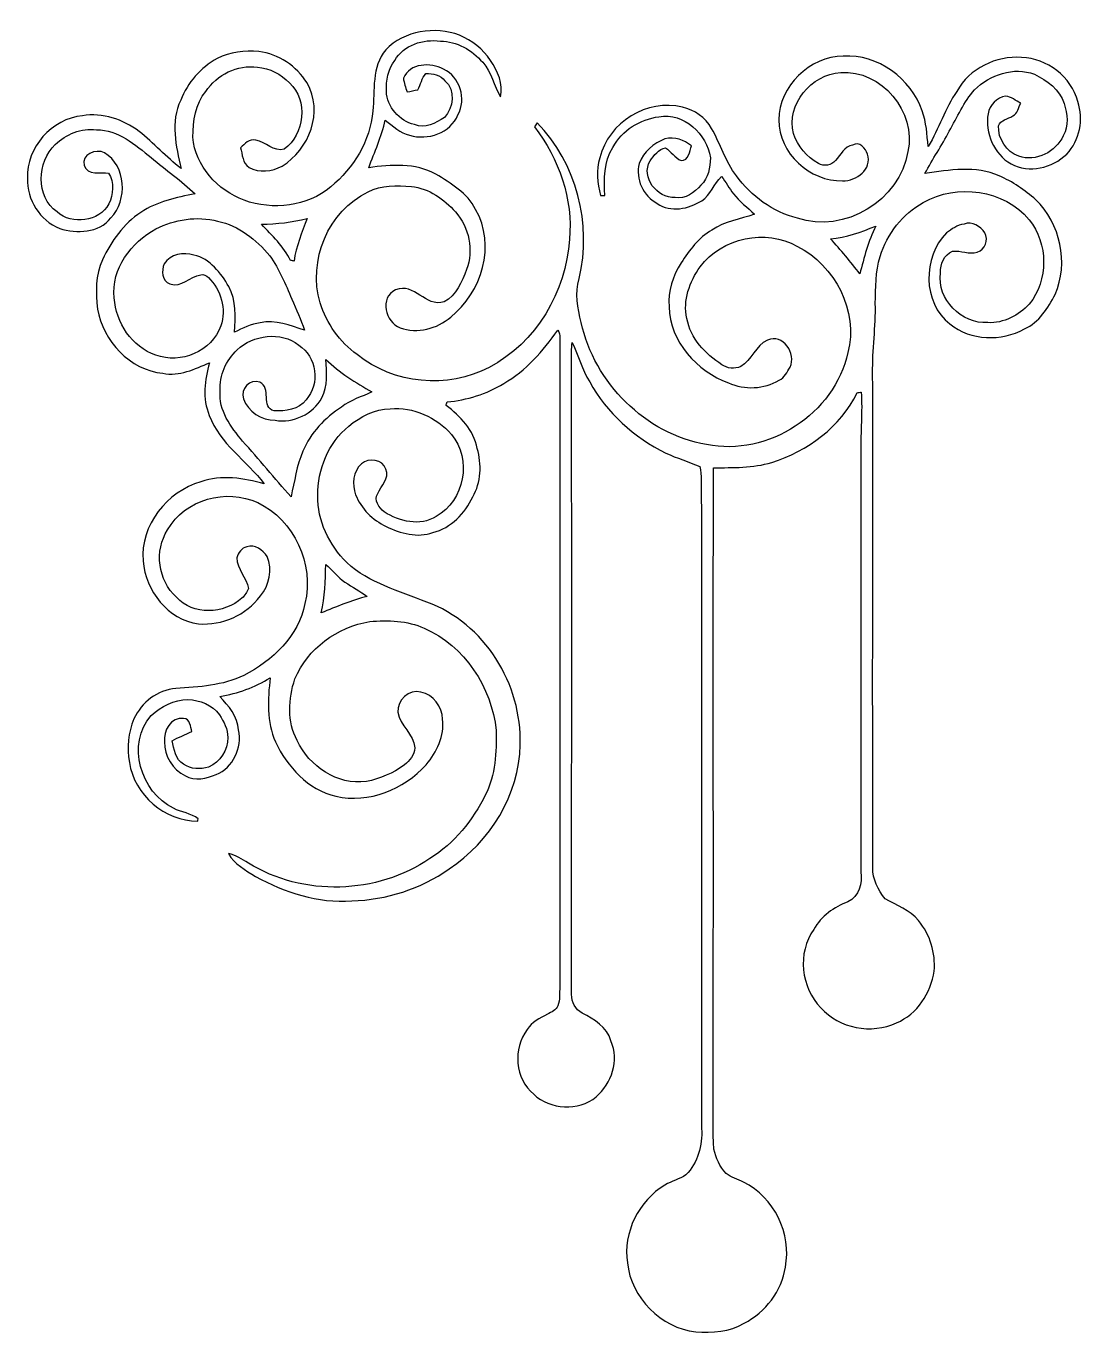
# Model space of a CAD drawing. Header units: centimetres. Extents: x -12.7 to 12.6, y -15.8 to 15.4.
import ezdxf

# ---------------------------------------------------------------- set-up
doc = ezdxf.new("R2010")
doc.units = ezdxf.units.CM
doc.header["$MEASUREMENT"] = 0
doc.layers.add('Layer 1', color=7, linetype='Continuous')

msp = doc.modelspace()

# ---------------------------------------------------------------- linework, layer by layer
at = {"layer": 'Layer 1', "color": 250}
for points, knots in [([(-4.11021, 14.83466), (-3.67101, 15.30562), (-2.93264, 15.4051), (-2.34491, 15.18955), (-2.34491, 15.18955), (-2.05881, 15.04879), (-1.77588, 14.865), (-1.60902, 14.58454), (-1.60902, 14.58454), (-1.42875, 14.33548), (-1.29681, 14.02397), (-1.36631, 13.71212), (-1.36631, 13.71212), (-1.52647, 13.98023), (-1.57974, 14.30337), (-1.79211, 14.54221), (-1.79211, 14.54221), (-2.04682, 14.82972), (-2.41018, 15.05056), (-2.80494, 15.04456), (-2.80494, 15.04456), (-3.21416, 15.10841), (-3.6763, 14.95037), (-3.89643, 14.5863), (-3.89643, 14.5863), (-4.05941, 14.37781), (-4.09787, 14.10406), (-4.09575, 13.84688), (-4.09575, 13.84688), (-4.07564, 13.47399), (-3.78778, 13.13603), (-3.42406, 13.05278), (-3.42406, 13.05278), (-3.17359, 12.94165), (-2.91359, 13.08417), (-2.70863, 13.22317), (-2.70863, 13.22317), (-2.48391, 13.45036), (-2.44122, 13.87369), (-2.69346, 14.09912), (-2.69346, 14.09912), (-2.80388, 14.23282), (-2.98415, 14.27868), (-3.15136, 14.26986), (-3.15136, 14.26986), (-3.24944, 14.16226), (-3.27695, 14.01022), (-3.34222, 13.88286), (-3.34222, 13.88286), (-3.42794, 13.86664), (-3.51331, 13.85041), (-3.59833, 13.83347), (-3.59833, 13.83347), (-3.6389, 13.93966), (-3.67312, 14.04832), (-3.68829, 14.16121), (-3.68829, 14.16121), (-3.53166, 14.52245), (-3.03706, 14.5415), (-2.73156, 14.37852), (-2.73156, 14.37852), (-2.33398, 14.19331), (-2.17417, 13.66379), (-2.38513, 13.2842), (-2.38513, 13.2842), (-2.56081, 12.84676), (-3.10974, 12.66472), (-3.54048, 12.79631), (-3.54048, 12.79631), (-3.76837, 12.85064), (-3.94123, 13.01856), (-4.12256, 13.15649), (-4.12256, 13.15649), (-4.21005, 12.76279), (-4.37374, 12.39485), (-4.51732, 12.0202), (-4.51732, 12.0202), (-3.98004, 12.09393), (-3.40642, 12.13802), (-2.91183, 11.86921), (-2.91183, 11.86921), (-2.55376, 11.64237), (-2.15724, 11.41836), (-1.96391, 11.02042), (-1.96391, 11.02042), (-1.46579, 10.17834), (-1.81328, 9.03146), (-2.55764, 8.44973), (-2.55764, 8.44973), (-2.88078, 8.16645), (-3.35668, 8.04616), (-3.76626, 8.19397), (-3.76626, 8.19397), (-4.12609, 8.32062), (-4.26226, 8.91646), (-3.87632, 9.09884), (-3.87632, 9.09884), (-3.41559, 9.2837), (-3.16689, 8.67198), (-2.71216, 8.81204), (-2.71216, 8.81204), (-2.42641, 8.96973), (-2.28706, 9.29181), (-2.17805, 9.58427), (-2.17805, 9.58427), (-2.00554, 10.04958), (-2.11067, 10.59498), (-2.44263, 10.96257), (-2.44263, 10.96257), (-2.71568, 11.26666), (-3.07763, 11.53442), (-3.49779, 11.56829), (-3.49779, 11.56829), (-3.84246, 11.59792), (-4.21569, 11.61027), (-4.53037, 11.44199), (-4.53037, 11.44199), (-5.4864, 10.99114), (-5.97888, 9.78994), (-5.67725, 8.7884), (-5.67725, 8.7884), (-5.51603, 8.30086), (-5.22111, 7.84684), (-4.79072, 7.55579), (-4.79072, 7.55579), (-3.92642, 6.83966), (-2.62502, 6.72747), (-1.63654, 7.24676), (-1.63654, 7.24676), (-0.51541, 7.83096), (0.20355, 9.05933), (0.28116, 10.30711), (0.28116, 10.30711), (0.375, 11.26949), (0.03069, 12.23892), (-0.55421, 12.99598), (-0.55421, 12.99598), (-0.53763, 13.02032), (-0.50483, 13.06865), (-0.48824, 13.09264), (-0.48824, 13.09264), (0.45191, 12.13203), (0.82973, 10.66906), (0.51082, 9.36872), (0.51082, 9.36872), (0.40287, 9.02335), (0.48577, 8.66316), (0.55951, 8.32026), (0.55951, 8.32026), (0.88159, 6.87881), (2.09162, 5.65221), (3.56059, 5.40244), (3.56059, 5.40244), (5.02673, 5.0987), (6.62446, 6.13692), (6.93773, 7.60095), (6.93773, 7.60095), (7.19808, 8.59367), (6.63081, 9.68587), (5.73123, 10.13989), (5.73123, 10.13989), (4.97276, 10.56816), (3.92783, 10.34486), (3.40395, 9.65024), (3.40395, 9.65024), (3.15877, 9.29852), (2.98556, 8.84767), (3.09139, 8.41728), (3.09139, 8.41728), (3.16971, 7.93609), (3.53448, 7.56849), (3.92465, 7.31026), (3.92465, 7.31026), (4.05694, 7.22136), (4.22769, 7.19702), (4.37656, 7.26722), (4.37656, 7.26722), (4.64749, 7.41327), (4.72934, 7.77557), (5.01509, 7.89728), (5.01509, 7.89728), (5.3908, 8.06521), (5.71394, 7.57061), (5.55731, 7.24994), (5.55731, 7.24994), (5.48605, 7.13634), (5.42255, 7.00229), (5.29519, 6.94161), (5.29519, 6.94161), (4.93466, 6.71865), (4.46969, 6.70913), (4.08446, 6.87317), (4.08446, 6.87317), (3.33057, 7.15292), (2.68393, 7.86306), (2.66347, 8.69491), (2.66347, 8.69491), (2.63208, 9.06745), (2.75625, 9.43539), (2.95416, 9.74654), (2.95416, 9.74654), (3.14889, 10.04676), (3.37044, 10.34874), (3.68829, 10.5283), (3.68829, 10.5283), (3.99097, 10.73679), (4.36245, 10.78936), (4.70394, 10.90577), (4.70394, 10.90577), (4.53884, 11.07158), (4.34834, 11.21198), (4.20264, 11.39649), (4.20264, 11.39649), (4.10139, 11.52984), (4.02026, 11.6773), (3.91724, 11.80924), (3.91724, 11.80924), (3.72851, 11.64237), (3.66748, 11.36509), (3.44346, 11.23103), (3.44346, 11.23103), (3.13796, 11.0296), (2.69946, 10.94422), (2.38054, 11.16506), (2.38054, 11.16506), (2.04541, 11.34357), (1.85138, 11.75067), (1.95086, 12.1225), (1.95086, 12.1225), (2.04787, 12.4012), (2.29764, 12.60404), (2.5654, 12.71094), (2.5654, 12.71094), (2.8, 12.77056), (3.01943, 12.68236), (3.20252, 12.54301), (3.20252, 12.54301), (3.16159, 12.41813), (3.13302, 12.18353), (2.94922, 12.18988), (2.94922, 12.18988), (2.8, 12.25621), (2.7118, 12.40684), (2.57845, 12.49539), (2.57845, 12.49539), (2.41688, 12.46858), (2.29976, 12.31406), (2.21015, 12.18494), (2.21015, 12.18494), (1.97944, 11.78842), (2.38407, 11.28748), (2.80564, 11.30547), (2.80564, 11.30547), (3.05682, 11.25643), (3.26778, 11.43212), (3.42653, 11.60074), (3.42653, 11.60074), (3.59304, 11.77466), (3.65654, 12.02373), (3.6509, 12.25903), (3.6509, 12.25903), (3.56658, 12.82629), (3.02084, 13.34417), (2.42147, 13.23975), (2.42147, 13.23975), (1.97379, 13.17237), (1.53282, 12.91802), (1.32292, 12.50632), (1.32292, 12.50632), (1.09714, 12.16131), (1.10737, 11.74679), (1.12466, 11.35345), (1.12466, 11.35345), (1.09044, 11.3538), (1.05657, 11.35451), (1.0227, 11.35486), (1.0227, 11.35486), (0.96061, 11.6519), (0.90593, 11.96269), (1.00789, 12.25903), (1.00789, 12.25903), (1.20932, 13.09829), (2.14277, 13.68213), (2.9845, 13.46659), (2.9845, 13.46659), (3.26708, 13.39568), (3.54259, 13.22458), (3.67912, 12.96035), (3.67912, 12.96035), (3.89184, 12.58923), (4.01249, 12.16801), (4.27496, 11.82511), (4.27496, 11.82511), (4.62809, 11.33722), (5.14597, 10.96186), (5.73229, 10.81193), (5.73229, 10.81193), (6.84989, 10.43411), (8.18938, 11.23456), (8.37389, 12.40437), (8.37389, 12.40437), (8.58873, 13.34629), (7.73959, 14.37252), (6.76698, 14.29561), (6.76698, 14.29561), (6.06919, 14.25363), (5.45853, 13.53361), (5.6388, 12.83511), (5.6388, 12.83511), (5.73264, 12.53349), (5.96406, 12.28266), (6.23252, 12.12286), (6.23252, 12.12286), (6.36517, 12.04736), (6.54791, 12.071), (6.64069, 12.19482), (6.64069, 12.19482), (6.76734, 12.32041), (6.85482, 12.53278), (7.05273, 12.56277), (7.05273, 12.56277), (7.21572, 12.6559), (7.36565, 12.48304), (7.40727, 12.34334), (7.40727, 12.34334), (7.52969, 11.98704), (7.13669, 11.69599), (6.81249, 11.70834), (6.81249, 11.70834), (6.03532, 11.68576), (5.27791, 12.36733), (5.29061, 13.16214), (5.29061, 13.16214), (5.2832, 13.97282), (6.03038, 14.67661), (6.82766, 14.68684), (6.82766, 14.68684), (7.65704, 14.74117), (8.45291, 14.15239), (8.71502, 13.37663), (8.71502, 13.37663), (8.81697, 13.10569), (8.83144, 12.81465), (8.85578, 12.52961), (8.85578, 12.52961), (9.12319, 12.94836), (9.25724, 13.43731), (9.54405, 13.84617), (9.54405, 13.84617), (9.84285, 14.3891), (10.48138, 14.70907), (11.09345, 14.65368), (11.09345, 14.65368), (11.69917, 14.63499), (12.28831, 14.19542), (12.43401, 13.59958), (12.43401, 13.59958), (12.58076, 13.17202), (12.48339, 12.67531), (12.17189, 12.34546), (12.17189, 12.34546), (11.82864, 12.01067), (11.27196, 11.8745), (10.83874, 12.11121), (10.83874, 12.11121), (10.42987, 12.34475), (10.21397, 12.85134), (10.29123, 13.31136), (10.29123, 13.31136), (10.32757, 13.52338), (10.50078, 13.69377), (10.70963, 13.73399), (10.70963, 13.73399), (10.84474, 13.71917), (10.95163, 13.6204), (11.07193, 13.56536), (11.07193, 13.56536), (11.0176, 13.46412), (11.00173, 13.30889), (10.88037, 13.25668), (10.88037, 13.25668), (10.76537, 13.18436), (10.59074, 13.16743), (10.54029, 13.02244), (10.54029, 13.02244), (10.52266, 12.71446), (10.73115, 12.40049), (11.02325, 12.29254), (11.02325, 12.29254), (11.43952, 12.15355), (11.91331, 12.39414), (12.08722, 12.78572), (12.08722, 12.78572), (12.22481, 13.01891), (12.18706, 13.30713), (12.10839, 13.55337), (12.10839, 13.55337), (11.99903, 13.88322), (11.70446, 14.11252), (11.3986, 14.25363), (11.3986, 14.25363), (10.90083, 14.44837), (10.33286, 14.23882), (9.96632, 13.88181), (9.96632, 13.88181), (9.71021, 13.59112), (9.55146, 13.23058), (9.36413, 12.89509), (9.36413, 12.89509), (9.18139, 12.54972), (8.96232, 12.22551), (8.78205, 11.87873), (8.78205, 11.87873), (9.36413, 11.96728), (9.99772, 12.07735), (10.55405, 11.82476), (10.55405, 11.82476), (10.87861, 11.69141), (11.16542, 11.48045), (11.43247, 11.25573), (11.43247, 11.25573), (12.01737, 10.68493), (12.22446, 9.74372), (11.89214, 8.99089), (11.89214, 8.99089), (11.72563, 8.66281), (11.50691, 8.32556), (11.16154, 8.16681), (11.16154, 8.16681), (10.61226, 7.85989), (9.87284, 7.88035), (9.37648, 8.28357), (9.37648, 8.28357), (8.71926, 8.79757), (8.72455, 9.88448), (9.29534, 10.46021), (9.29534, 10.46021), (9.42234, 10.55405), (9.55569, 10.65318), (9.71867, 10.67223), (9.71867, 10.67223), (9.91306, 10.75302), (10.11026, 10.61649), (10.21574, 10.46233), (10.21574, 10.46233), (10.30429, 10.29441), (10.2175, 10.05805), (10.03371, 10.00266), (10.03371, 10.00266), (9.83932, 9.94375), (9.63789, 10.04182), (9.44139, 10.02736), (9.44139, 10.02736), (9.24172, 9.93846), (9.14188, 9.71691), (9.15458, 9.5063), (9.15458, 9.5063), (9.06074, 8.87201), (9.65835, 8.27934), (10.28453, 8.31532), (10.28453, 8.31532), (10.66236, 8.29698), (11.02431, 8.48924), (11.27689, 8.76018), (11.27689, 8.76018), (11.73551, 9.32991), (11.73304, 10.20798), (11.26984, 10.77666), (11.26984, 10.77666), (10.67858, 11.50408), (9.54017, 11.64802), (8.74183, 11.18905), (8.74183, 11.18905), (8.24689, 10.91565), (7.87294, 10.43658), (7.71102, 9.89647), (7.71102, 9.89647), (7.59495, 9.53382), (7.60342, 9.1507), (7.59354, 8.77429), (7.59354, 8.77429), (7.61012, 8.21761), (7.52087, 7.66516), (7.5311, 7.10847), (7.5311, 7.10847), (7.53463, 3.16865), (7.52757, -0.77117), (7.53463, -4.71099), (7.53463, -4.71099), (7.52722, -4.98969), (7.65634, -5.25357), (7.83343, -5.46171), (7.83343, -5.46171), (8.10154, -5.62257), (8.42857, -5.721), (8.6233, -5.98135), (8.6233, -5.98135), (8.91081, -6.31119), (9.03676, -6.75605), (9.00289, -7.18855), (9.00289, -7.18855), (8.91999, -7.70925), (8.60213, -8.21937), (8.10119, -8.42363), (8.10119, -8.42363), (7.50147, -8.7062), (6.73523, -8.56192), (6.29285, -8.06591), (6.29285, -8.06591), (5.81554, -7.58296), (5.72417, -6.75076), (6.12316, -6.19337), (6.12316, -6.19337), (6.29497, -5.87057), (6.61106, -5.6642), (6.94126, -5.52838), (6.94126, -5.52838), (7.20901, -5.4042), (7.28169, -5.08529), (7.24994, -4.81647), (7.24994, -4.81647), (7.24923, -1.46473), (7.24994, 1.88701), (7.24888, 5.23875), (7.24888, 5.23875), (7.24394, 5.71041), (7.28557, 6.18137), (7.26017, 6.65268), (7.26017, 6.65268), (7.23512, 6.64916), (7.18502, 6.64245), (7.15998, 6.63892), (7.15998, 6.63892), (6.75957, 5.81766), (5.97535, 5.24545), (5.1181, 4.97346), (5.1181, 4.97346), (4.6669, 4.83517), (4.18853, 4.85422), (3.72251, 4.84364), (3.72251, 4.84364), (3.72075, -0.15169), (3.72322, -5.14703), (3.7211, -10.14236), (3.7211, -10.14236), (3.72533, -10.57628), (3.70099, -11.01196), (3.73345, -11.44552), (3.73345, -11.44552), (3.78566, -11.65613), (3.87491, -11.86639), (4.02802, -12.02408), (4.02802, -12.02408), (4.14655, -12.12956), (4.30671, -12.16484), (4.445, -12.2368), (4.445, -12.2368), (5.17525, -12.59769), (5.60282, -13.46729), (5.44371, -14.26598), (5.44371, -14.26598), (5.35517, -14.83678), (4.97276, -15.34619), (4.45982, -15.60759), (4.45982, -15.60759), (4.11445, -15.81326), (3.69429, -15.83796), (3.30271, -15.81538), (3.30271, -15.81538), (2.46944, -15.71696), (1.75542, -14.99976), (1.66829, -14.16332), (1.66829, -14.16332), (1.55399, -13.43554), (1.94345, -12.68271), (2.56328, -12.30277), (2.56328, -12.30277), (2.72415, -12.20717), (2.91324, -12.16766), (3.0674, -12.06041), (3.0674, -12.06041), (3.35174, -11.77078), (3.46816, -11.35345), (3.4417, -10.95446), (3.4417, -10.95446), (3.43359, -5.89739), (3.4477, -0.84032), (3.43464, 4.21675), (3.43464, 4.21675), (3.41101, 4.43371), (3.46181, 4.66407), (3.39619, 4.87468), (3.39619, 4.87468), (3.13161, 4.99427), (2.85044, 5.07224), (2.58833, 5.19783), (2.58833, 5.19783), (1.83021, 5.57001), (1.17016, 6.15703), (0.76553, 6.90421), (0.76553, 6.90421), (0.58032, 7.1942), (0.50483, 7.53463), (0.34678, 7.83731), (0.34678, 7.83731), (0.34043, 7.76358), (0.33549, 7.68985), (0.33196, 7.61577), (0.33196, 7.61577), (0.33902, 2.4959), (0.33337, -2.62467), (0.33443, -7.74488), (0.33443, -7.74488), (0.32844, -7.92868), (0.42086, -8.10683), (0.58808, -8.1915), (0.58808, -8.1915), (0.87489, -8.33614), (1.17934, -8.5284), (1.27282, -8.85684), (1.27282, -8.85684), (1.47602, -9.32674), (1.29187, -9.87319), (0.91969, -10.19739), (0.91969, -10.19739), (0.49742, -10.53994), (-0.17851, -10.50502), (-0.57326, -10.13319), (-0.57326, -10.13319), (-1.02023, -9.76912), (-1.08021, -9.03499), (-0.72566, -8.58767), (-0.72566, -8.58767), (-0.62195, -8.40317), (-0.42192, -8.31779), (-0.24448, -8.22007), (-0.24448, -8.22007), (-0.15064, -8.16786), (-0.03493, -8.12377), (0.00635, -8.01511), (0.00635, -8.01511), (0.06103, -7.87365), (0.03881, -7.7149), (0.05327, -7.56814), (0.05327, -7.56814), (0.05362, -2.39324), (0.0508, 2.78201), (0.05503, 7.95726), (0.05503, 7.95726), (0.05574, 8.0197), (0.0441, 8.0839), (0.00317, 8.13294), (0.00317, 8.13294), (-0.3556, 7.64575), (-0.74965, 7.15998), (-1.2887, 6.86364), (-1.2887, 6.86364), (-1.69439, 6.60365), (-2.16853, 6.46994), (-2.64478, 6.41879), (-2.64478, 6.41879), (-2.65042, 6.39833), (-2.66136, 6.35776), (-2.667, 6.3373), (-2.667, 6.3373), (-2.33116, 6.07695), (-2.00307, 5.74428), (-1.92299, 5.30966), (-1.92299, 5.30966), (-1.81469, 4.9276), (-1.82809, 4.49756), (-2.02988, 4.14867), (-2.02988, 4.14867), (-2.21686, 3.75603), (-2.546, 3.40113), (-2.98238, 3.30059), (-2.98238, 3.30059), (-3.35492, 3.15913), (-3.75849, 3.28048), (-4.1021, 3.44311), (-4.1021, 3.44311), (-4.42489, 3.59728), (-4.69971, 3.86715), (-4.82988, 4.20264), (-4.82988, 4.20264), (-4.91525, 4.44571), (-4.90044, 4.76215), (-4.68983, 4.93783), (-4.68983, 4.93783), (-4.51873, 5.08917), (-4.17618, 5.05672), (-4.10845, 4.81365), (-4.10845, 4.81365), (-4.01355, 4.59705), (-4.22381, 4.41007), (-4.30213, 4.22769), (-4.30213, 4.22769), (-4.40619, 4.07317), (-4.26755, 3.88867), (-4.14655, 3.79024), (-4.14655, 3.79024), (-3.7906, 3.56094), (-3.28754, 3.435), (-2.90759, 3.683), (-2.90759, 3.683), (-2.22744, 4.04495), (-2.03729, 5.05954), (-2.54071, 5.6448), (-2.54071, 5.6448), (-2.90054, 6.05261), (-3.4544, 6.30837), (-4.00262, 6.25687), (-4.00262, 6.25687), (-4.37339, 6.25404), (-4.71346, 6.06919), (-4.99498, 5.84271), (-4.99498, 5.84271), (-5.47864, 5.43878), (-5.74428, 4.8066), (-5.73334, 4.18077), (-5.73334, 4.18077), (-5.75557, 3.57611), (-5.45394, 3.00284), (-5.04261, 2.57775), (-5.04261, 2.57775), (-4.50956, 2.08245), (-3.78389, 1.90324), (-3.12808, 1.63442), (-3.12808, 1.63442), (-1.74978, 1.13594), (-0.84561, -0.33514), (-0.89711, -1.78153), (-0.89711, -1.78153), (-0.91264, -2.97462), (-1.61466, -4.09187), (-2.59292, -4.74662), (-2.59292, -4.74662), (-3.27272, -5.22393), (-4.09363, -5.48428), (-4.92231, -5.51004), (-4.92231, -5.51004), (-5.72735, -5.56719), (-6.52463, -5.31319), (-7.22171, -4.92584), (-7.22171, -4.92584), (-7.4609, -4.77414), (-7.73007, -4.63409), (-7.87294, -4.37762), (-7.87294, -4.37762), (-7.69549, -4.41043), (-7.54486, -4.51132), (-7.39493, -4.60587), (-7.39493, -4.60587), (-6.08965, -5.40949), (-4.31871, -5.36646), (-3.05611, -4.49509), (-3.05611, -4.49509), (-2.4698, -4.13667), (-2.02671, -3.57858), (-1.72226, -2.96968), (-1.72226, -2.96968), (-1.48661, -2.49731), (-1.46121, -1.95086), (-1.46967, -1.43298), (-1.46967, -1.43298), (-1.57939, -0.40358), (-2.22638, 0.59231), (-3.19088, 1.00824), (-3.19088, 1.00824), (-3.59586, 1.19733), (-4.05589, 1.20191), (-4.49263, 1.16981), (-4.49263, 1.16981), (-5.26203, 1.03823), (-5.98099, 0.52529), (-6.28403, -0.20391), (-6.28403, -0.20391), (-6.43714, -0.67698), (-6.471, -1.2259), (-6.22794, -1.67675), (-6.22794, -1.67675), (-5.94007, -2.28918), (-5.26874, -2.75343), (-4.57341, -2.65501), (-4.57341, -2.65501), (-4.24709, -2.59009), (-3.93171, -2.45886), (-3.66395, -2.25989), (-3.66395, -2.25989), (-3.53942, -2.15829), (-3.42053, -2.02071), (-3.4163, -1.85173), (-3.4163, -1.85173), (-3.43182, -1.51871), (-3.77508, -1.32503), (-3.81811, -1.00013), (-3.81811, -1.00013), (-3.84351, -0.71684), (-3.55459, -0.43815), (-3.26778, -0.51682), (-3.26778, -0.51682), (-2.97356, -0.57115), (-2.75978, -0.87066), (-2.75061, -1.1617), (-2.75061, -1.1617), (-2.70439, -1.56563), (-2.89101, -1.95157), (-3.14254, -2.25425), (-3.14254, -2.25425), (-3.67983, -2.83774), (-4.50885, -3.19123), (-5.30401, -3.00637), (-5.30401, -3.00637), (-5.96688, -2.8508), (-6.46748, -2.30576), (-6.74793, -1.70744), (-6.74793, -1.70744), (-6.96348, -1.2252), (-6.9342, -0.68792), (-6.87141, -0.17709), (-6.87141, -0.17709), (-7.24218, -0.3997), (-7.64858, -0.5528), (-8.07614, -0.61983), (-8.07614, -0.61983), (-7.87083, -0.84843), (-7.64364, -1.0982), (-7.62706, -1.42346), (-7.62706, -1.42346), (-7.54204, -1.84573), (-7.75864, -2.32234), (-8.16469, -2.48991), (-8.16469, -2.48991), (-8.39223, -2.58163), (-8.67869, -2.65712), (-8.90129, -2.51601), (-8.90129, -2.51601), (-9.20715, -2.36996), (-9.40541, -2.04682), (-9.39694, -1.70921), (-9.39694, -1.70921), (-9.42869, -1.4538), (-9.24913, -1.09679), (-8.94256, -1.14512), (-8.94256, -1.14512), (-8.78769, -1.14547), (-8.77888, -1.35643), (-8.7436, -1.45874), (-8.7436, -1.45874), (-8.90094, -1.53494), (-9.06392, -1.59949), (-9.21914, -1.68063), (-9.21914, -1.68063), (-9.16376, -1.87466), (-9.14506, -2.13501), (-8.94256, -2.23943), (-8.94256, -2.23943), (-8.77217, -2.36608), (-8.54146, -2.3682), (-8.34496, -2.30964), (-8.34496, -2.30964), (-8.07508, -2.18828), (-7.87718, -1.905), (-7.88811, -1.60373), (-7.88811, -1.60373), (-7.88176, -1.40582), (-7.98407, -1.22379), (-8.08143, -1.05904), (-8.08143, -1.05904), (-8.25818, -0.82762), (-8.55416, -0.70203), (-8.84167, -0.69709), (-8.84167, -0.69709), (-9.16834, -0.6985), (-9.48478, -0.85408), (-9.71656, -1.07915), (-9.71656, -1.07915), (-10.31946, -1.75436), (-9.96668, -2.91959), (-9.18633, -3.2953), (-9.18633, -3.2953), (-8.9976, -3.39972), (-8.76335, -3.40713), (-8.59578, -3.55), (-8.59578, -3.55), (-8.59825, -3.56306), (-8.6039, -3.58916), (-8.60672, -3.60221), (-8.60672, -3.60221), (-9.38459, -3.60645), (-10.13001, -2.97533), (-10.23691, -2.19992), (-10.23691, -2.19992), (-10.30746, -1.85173), (-10.27183, -1.48414), (-10.12931, -1.15852), (-10.12931, -1.15852), (-9.9501, -0.76059), (-9.56874, -0.46284), (-9.12566, -0.43498), (-9.12566, -0.43498), (-8.57497, -0.39088), (-8.00629, -0.36407), (-7.499, -0.11994), (-7.499, -0.11994), (-6.82096, 0.23424), (-6.18772, 0.82127), (-6.04414, 1.60373), (-6.04414, 1.60373), (-5.80954, 2.5333), (-6.30273, 3.60045), (-7.17127, 4.01214), (-7.17127, 4.01214), (-7.91492, 4.36386), (-8.91893, 4.09116), (-9.32427, 3.36162), (-9.32427, 3.36162), (-9.65094, 2.86632), (-9.55216, 2.15053), (-9.11472, 1.75119), (-9.11472, 1.75119), (-8.71996, 1.30528), (-7.97631, 1.3522), (-7.54733, 1.72755), (-7.54733, 1.72755), (-7.47924, 1.79352), (-7.42703, 1.87572), (-7.38893, 1.96215), (-7.38893, 1.96215), (-7.4482, 2.22003), (-7.65881, 2.42358), (-7.67397, 2.69452), (-7.67397, 2.69452), (-7.63341, 2.80987), (-7.56003, 2.92947), (-7.43232, 2.95698), (-7.43232, 2.95698), (-7.23724, 3.03212), (-7.05062, 2.87232), (-6.94549, 2.72203), (-6.94549, 2.72203), (-6.80508, 2.41229), (-6.89504, 2.03482), (-7.10741, 1.78047), (-7.10741, 1.78047), (-7.44396, 1.32574), (-8.02323, 1.06715), (-8.58661, 1.11584), (-8.58661, 1.11584), (-9.31474, 1.20403), (-9.85979, 1.90923), (-9.90953, 2.61691), (-9.90953, 2.61691), (-9.9889, 3.47239), (-9.3345, 4.27919), (-8.52981, 4.50815), (-8.52981, 4.50815), (-8.03557, 4.68277), (-7.50358, 4.60163), (-7.01322, 4.45946), (-7.01322, 4.45946), (-7.43338, 5.01932), (-8.07967, 5.42008), (-8.32908, 6.09741), (-8.32908, 6.09741), (-8.49559, 6.50699), (-8.44726, 6.9469), (-8.32132, 7.35612), (-8.32132, 7.35612), (-8.6741, 7.20866), (-9.04663, 7.02416), (-9.43822, 7.10424), (-9.43822, 7.10424), (-10.23056, 7.18291), (-10.86873, 7.87541), (-10.99961, 8.64164), (-10.99961, 8.64164), (-11.04336, 9.03358), (-11.05641, 9.45586), (-10.88143, 9.81992), (-10.88143, 9.81992), (-10.67188, 10.26195), (-10.38119, 10.68282), (-9.9635, 10.95128), (-9.9635, 10.95128), (-9.57862, 11.20951), (-9.11789, 11.31076), (-8.66916, 11.39331), (-8.66916, 11.39331), (-8.9916, 11.71328), (-9.37578, 11.96269), (-9.71656, 12.2622), (-9.71656, 12.2622), (-10.10214, 12.56277), (-10.50431, 12.93354), (-11.02536, 12.92507), (-11.02536, 12.92507), (-11.38978, 12.96952), (-11.75209, 12.82806), (-12.01173, 12.57653), (-12.01173, 12.57653), (-12.44741, 12.16272), (-12.4841, 11.32734), (-11.9694, 10.96186), (-11.9694, 10.96186), (-11.61344, 10.64613), (-10.96222, 10.72586), (-10.73079, 11.15342), (-10.73079, 11.15342), (-10.62179, 11.38167), (-10.59427, 11.67306), (-10.73609, 11.89249), (-10.73609, 11.89249), (-10.92235, 11.91895), (-11.24303, 11.82829), (-11.31676, 12.07664), (-11.31676, 12.07664), (-11.40883, 12.33523), (-11.03242, 12.4841), (-10.83628, 12.37615), (-10.83628, 12.37615), (-10.30746, 12.06888), (-10.2803, 11.2455), (-10.67999, 10.82075), (-10.67999, 10.82075), (-10.96398, 10.4521), (-11.4995, 10.44116), (-11.90484, 10.56887), (-11.90484, 10.56887), (-12.38074, 10.7569), (-12.69259, 11.25784), (-12.67601, 11.76655), (-12.67601, 11.76655), (-12.70776, 12.50386), (-12.09181, 13.18824), (-11.36191, 13.26444), (-11.36191, 13.26444), (-10.88002, 13.34029), (-10.3886, 13.18154), (-10.00795, 12.88732), (-10.00795, 12.88732), (-9.65835, 12.60863), (-9.35743, 12.27173), (-9.00183, 12.00009), (-9.00183, 12.00009), (-9.12777, 12.52784), (-9.26253, 13.12016), (-9.0103, 13.6331), (-9.0103, 13.6331), (-8.84696, 14.05361), (-8.53863, 14.41803), (-8.13788, 14.62899), (-8.13788, 14.62899), (-7.83343, 14.79091), (-7.48277, 14.81878), (-7.14375, 14.79867), (-7.14375, 14.79867), (-6.67456, 14.74435), (-6.23852, 14.4466), (-5.99264, 14.0462), (-5.99264, 14.0462), (-5.58941, 13.36146), (-5.93972, 12.44953), (-6.58813, 12.05936), (-6.58813, 12.05936), (-6.82484, 11.93165), (-7.13775, 11.8872), (-7.37694, 12.02761), (-7.37694, 12.02761), (-7.53498, 12.12568), (-7.53639, 12.34052), (-7.58543, 12.49821), (-7.58543, 12.49821), (-7.47642, 12.58535), (-7.37623, 12.71729), (-7.21325, 12.68166), (-7.21325, 12.68166), (-6.97971, 12.63544), (-6.78956, 12.39767), (-6.53486, 12.46046), (-6.53486, 12.46046), (-6.06037, 12.81571), (-5.9503, 13.6338), (-6.41315, 14.04796), (-6.41315, 14.04796), (-6.61141, 14.25963), (-6.88728, 14.39792), (-7.17726, 14.42014), (-7.17726, 14.42014), (-7.65634, 14.50199), (-8.1467, 14.23776), (-8.41234, 13.84547), (-8.41234, 13.84547), (-8.66704, 13.54526), (-8.71149, 13.13215), (-8.72455, 12.75362), (-8.72455, 12.75362), (-8.6674, 12.05794), (-8.13012, 11.48009), (-7.49406, 11.24162), (-7.49406, 11.24162), (-6.80791, 10.99926), (-5.99193, 11.08569), (-5.42255, 11.56088), (-5.42255, 11.56088), (-4.88562, 12.01526), (-4.4771, 12.66331), (-4.41784, 13.37627), (-4.41784, 13.37627), (-4.36739, 13.86064), (-4.45453, 14.43355), (-4.11021, 14.83466), (-4.11021, 14.83466), (-4.11021, 14.83466), (-4.11021, 14.83466), (-4.11021, 14.83466)], [0, 0, 0, 0, 0.00357143, 0.00357143, 0.00357143, 0.00357143, 0.00714286, 0.00714286, 0.00714286, 0.00714286, 0.01071429, 0.01071429, 0.01071429, 0.01071429, 0.01428571, 0.01428571, 0.01428571, 0.01428571, 0.01785714, 0.01785714, 0.01785714, 0.01785714, 0.02142857, 0.02142857, 0.02142857, 0.02142857, 0.025, 0.025, 0.025, 0.025, 0.02857143, 0.02857143, 0.02857143, 0.02857143, 0.03214286, 0.03214286, 0.03214286, 0.03214286, 0.03571429, 0.03571429, 0.03571429, 0.03571429, 0.03928571, 0.03928571, 0.03928571, 0.03928571, 0.04285714, 0.04285714, 0.04285714, 0.04285714, 0.04642857, 0.04642857, 0.04642857, 0.04642857, 0.05, 0.05, 0.05, 0.05, 0.05357143, 0.05357143, 0.05357143, 0.05357143, 0.05714286, 0.05714286, 0.05714286, 0.05714286, 0.06071429, 0.06071429, 0.06071429, 0.06071429, 0.06428571, 0.06428571, 0.06428571, 0.06428571, 0.06785714, 0.06785714, 0.06785714, 0.06785714, 0.07142857, 0.07142857, 0.07142857, 0.07142857, 0.075, 0.075, 0.075, 0.075, 0.07857143, 0.07857143, 0.07857143, 0.07857143, 0.08214286, 0.08214286, 0.08214286, 0.08214286, 0.08571429, 0.08571429, 0.08571429, 0.08571429, 0.08928571, 0.08928571, 0.08928571, 0.08928571, 0.09285714, 0.09285714, 0.09285714, 0.09285714, 0.09642857, 0.09642857, 0.09642857, 0.09642857, 0.1, 0.1, 0.1, 0.1, 0.10357143, 0.10357143, 0.10357143, 0.10357143, 0.10714286, 0.10714286, 0.10714286, 0.10714286, 0.11071429, 0.11071429, 0.11071429, 0.11071429, 0.11428571, 0.11428571, 0.11428571, 0.11428571, 0.11785714, 0.11785714, 0.11785714, 0.11785714, 0.12142857, 0.12142857, 0.12142857, 0.12142857, 0.125, 0.125, 0.125, 0.125, 0.12857143, 0.12857143, 0.12857143, 0.12857143, 0.13214286, 0.13214286, 0.13214286, 0.13214286, 0.13571429, 0.13571429, 0.13571429, 0.13571429, 0.13928571, 0.13928571, 0.13928571, 0.13928571, 0.14285714, 0.14285714, 0.14285714, 0.14285714, 0.14642857, 0.14642857, 0.14642857, 0.14642857, 0.15, 0.15, 0.15, 0.15, 0.15357143, 0.15357143, 0.15357143, 0.15357143, 0.15714286, 0.15714286, 0.15714286, 0.15714286, 0.16071429, 0.16071429, 0.16071429, 0.16071429, 0.16428571, 0.16428571, 0.16428571, 0.16428571, 0.16785714, 0.16785714, 0.16785714, 0.16785714, 0.17142857, 0.17142857, 0.17142857, 0.17142857, 0.175, 0.175, 0.175, 0.175, 0.17857143, 0.17857143, 0.17857143, 0.17857143, 0.18214286, 0.18214286, 0.18214286, 0.18214286, 0.18571429, 0.18571429, 0.18571429, 0.18571429, 0.18928571, 0.18928571, 0.18928571, 0.18928571, 0.19285714, 0.19285714, 0.19285714, 0.19285714, 0.19642857, 0.19642857, 0.19642857, 0.19642857, 0.2, 0.2, 0.2, 0.2, 0.20357143, 0.20357143, 0.20357143, 0.20357143, 0.20714286, 0.20714286, 0.20714286, 0.20714286, 0.21071429, 0.21071429, 0.21071429, 0.21071429, 0.21428571, 0.21428571, 0.21428571, 0.21428571, 0.21785714, 0.21785714, 0.21785714, 0.21785714, 0.22142857, 0.22142857, 0.22142857, 0.22142857, 0.225, 0.225, 0.225, 0.225, 0.22857143, 0.22857143, 0.22857143, 0.22857143, 0.23214286, 0.23214286, 0.23214286, 0.23214286, 0.23571429, 0.23571429, 0.23571429, 0.23571429, 0.23928571, 0.23928571, 0.23928571, 0.23928571, 0.24285714, 0.24285714, 0.24285714, 0.24285714, 0.24642857, 0.24642857, 0.24642857, 0.24642857, 0.25, 0.25, 0.25, 0.25, 0.25357143, 0.25357143, 0.25357143, 0.25357143, 0.25714286, 0.25714286, 0.25714286, 0.25714286, 0.26071429, 0.26071429, 0.26071429, 0.26071429, 0.26428571, 0.26428571, 0.26428571, 0.26428571, 0.26785714, 0.26785714, 0.26785714, 0.26785714, 0.27142857, 0.27142857, 0.27142857, 0.27142857, 0.275, 0.275, 0.275, 0.275, 0.27857143, 0.27857143, 0.27857143, 0.27857143, 0.28214286, 0.28214286, 0.28214286, 0.28214286, 0.28571429, 0.28571429, 0.28571429, 0.28571429, 0.28928571, 0.28928571, 0.28928571, 0.28928571, 0.29285714, 0.29285714, 0.29285714, 0.29285714, 0.29642857, 0.29642857, 0.29642857, 0.29642857, 0.3, 0.3, 0.3, 0.3, 0.30357143, 0.30357143, 0.30357143, 0.30357143, 0.30714286, 0.30714286, 0.30714286, 0.30714286, 0.31071429, 0.31071429, 0.31071429, 0.31071429, 0.31428571, 0.31428571, 0.31428571, 0.31428571, 0.31785714, 0.31785714, 0.31785714, 0.31785714, 0.32142857, 0.32142857, 0.32142857, 0.32142857, 0.325, 0.325, 0.325, 0.325, 0.32857143, 0.32857143, 0.32857143, 0.32857143, 0.33214286, 0.33214286, 0.33214286, 0.33214286, 0.33571429, 0.33571429, 0.33571429, 0.33571429, 0.33928571, 0.33928571, 0.33928571, 0.33928571, 0.34285714, 0.34285714, 0.34285714, 0.34285714, 0.34642857, 0.34642857, 0.34642857, 0.34642857, 0.35, 0.35, 0.35, 0.35, 0.35357143, 0.35357143, 0.35357143, 0.35357143, 0.35714286, 0.35714286, 0.35714286, 0.35714286, 0.36071429, 0.36071429, 0.36071429, 0.36071429, 0.36428571, 0.36428571, 0.36428571, 0.36428571, 0.36785714, 0.36785714, 0.36785714, 0.36785714, 0.37142857, 0.37142857, 0.37142857, 0.37142857, 0.375, 0.375, 0.375, 0.375, 0.37857143, 0.37857143, 0.37857143, 0.37857143, 0.38214286, 0.38214286, 0.38214286, 0.38214286, 0.38571429, 0.38571429, 0.38571429, 0.38571429, 0.38928571, 0.38928571, 0.38928571, 0.38928571, 0.39285714, 0.39285714, 0.39285714, 0.39285714, 0.39642857, 0.39642857, 0.39642857, 0.39642857, 0.4, 0.4, 0.4, 0.4, 0.40357143, 0.40357143, 0.40357143, 0.40357143, 0.40714286, 0.40714286, 0.40714286, 0.40714286, 0.41071429, 0.41071429, 0.41071429, 0.41071429, 0.41428571, 0.41428571, 0.41428571, 0.41428571, 0.41785714, 0.41785714, 0.41785714, 0.41785714, 0.42142857, 0.42142857, 0.42142857, 0.42142857, 0.425, 0.425, 0.425, 0.425, 0.42857143, 0.42857143, 0.42857143, 0.42857143, 0.43214286, 0.43214286, 0.43214286, 0.43214286, 0.43571429, 0.43571429, 0.43571429, 0.43571429, 0.43928571, 0.43928571, 0.43928571, 0.43928571, 0.44285714, 0.44285714, 0.44285714, 0.44285714, 0.44642857, 0.44642857, 0.44642857, 0.44642857, 0.45, 0.45, 0.45, 0.45, 0.45357143, 0.45357143, 0.45357143, 0.45357143, 0.45714286, 0.45714286, 0.45714286, 0.45714286, 0.46071429, 0.46071429, 0.46071429, 0.46071429, 0.46428571, 0.46428571, 0.46428571, 0.46428571, 0.46785714, 0.46785714, 0.46785714, 0.46785714, 0.47142857, 0.47142857, 0.47142857, 0.47142857, 0.475, 0.475, 0.475, 0.475, 0.47857143, 0.47857143, 0.47857143, 0.47857143, 0.48214286, 0.48214286, 0.48214286, 0.48214286, 0.48571429, 0.48571429, 0.48571429, 0.48571429, 0.48928571, 0.48928571, 0.48928571, 0.48928571, 0.49285714, 0.49285714, 0.49285714, 0.49285714, 0.49642857, 0.49642857, 0.49642857, 0.49642857, 0.5, 0.5, 0.5, 0.5, 0.50357143, 0.50357143, 0.50357143, 0.50357143, 0.50714286, 0.50714286, 0.50714286, 0.50714286, 0.51071429, 0.51071429, 0.51071429, 0.51071429, 0.51428571, 0.51428571, 0.51428571, 0.51428571, 0.51785714, 0.51785714, 0.51785714, 0.51785714, 0.52142857, 0.52142857, 0.52142857, 0.52142857, 0.525, 0.525, 0.525, 0.525, 0.52857143, 0.52857143, 0.52857143, 0.52857143, 0.53214286, 0.53214286, 0.53214286, 0.53214286, 0.53571429, 0.53571429, 0.53571429, 0.53571429, 0.53928571, 0.53928571, 0.53928571, 0.53928571, 0.54285714, 0.54285714, 0.54285714, 0.54285714, 0.54642857, 0.54642857, 0.54642857, 0.54642857, 0.55, 0.55, 0.55, 0.55, 0.55357143, 0.55357143, 0.55357143, 0.55357143, 0.55714286, 0.55714286, 0.55714286, 0.55714286, 0.56071429, 0.56071429, 0.56071429, 0.56071429, 0.56428571, 0.56428571, 0.56428571, 0.56428571, 0.56785714, 0.56785714, 0.56785714, 0.56785714, 0.57142857, 0.57142857, 0.57142857, 0.57142857, 0.575, 0.575, 0.575, 0.575, 0.57857143, 0.57857143, 0.57857143, 0.57857143, 0.58214286, 0.58214286, 0.58214286, 0.58214286, 0.58571429, 0.58571429, 0.58571429, 0.58571429, 0.58928571, 0.58928571, 0.58928571, 0.58928571, 0.59285714, 0.59285714, 0.59285714, 0.59285714, 0.59642857, 0.59642857, 0.59642857, 0.59642857, 0.6, 0.6, 0.6, 0.6, 0.60357143, 0.60357143, 0.60357143, 0.60357143, 0.60714286, 0.60714286, 0.60714286, 0.60714286, 0.61071429, 0.61071429, 0.61071429, 0.61071429, 0.61428571, 0.61428571, 0.61428571, 0.61428571, 0.61785714, 0.61785714, 0.61785714, 0.61785714, 0.62142857, 0.62142857, 0.62142857, 0.62142857, 0.625, 0.625, 0.625, 0.625, 0.62857143, 0.62857143, 0.62857143, 0.62857143, 0.63214286, 0.63214286, 0.63214286, 0.63214286, 0.63571429, 0.63571429, 0.63571429, 0.63571429, 0.63928571, 0.63928571, 0.63928571, 0.63928571, 0.64285714, 0.64285714, 0.64285714, 0.64285714, 0.64642857, 0.64642857, 0.64642857, 0.64642857, 0.65, 0.65, 0.65, 0.65, 0.65357143, 0.65357143, 0.65357143, 0.65357143, 0.65714286, 0.65714286, 0.65714286, 0.65714286, 0.66071429, 0.66071429, 0.66071429, 0.66071429, 0.66428571, 0.66428571, 0.66428571, 0.66428571, 0.66785714, 0.66785714, 0.66785714, 0.66785714, 0.67142857, 0.67142857, 0.67142857, 0.67142857, 0.675, 0.675, 0.675, 0.675, 0.67857143, 0.67857143, 0.67857143, 0.67857143, 0.68214286, 0.68214286, 0.68214286, 0.68214286, 0.68571429, 0.68571429, 0.68571429, 0.68571429, 0.68928571, 0.68928571, 0.68928571, 0.68928571, 0.69285714, 0.69285714, 0.69285714, 0.69285714, 0.69642857, 0.69642857, 0.69642857, 0.69642857, 0.7, 0.7, 0.7, 0.7, 0.70357143, 0.70357143, 0.70357143, 0.70357143, 0.70714286, 0.70714286, 0.70714286, 0.70714286, 0.71071429, 0.71071429, 0.71071429, 0.71071429, 0.71428571, 0.71428571, 0.71428571, 0.71428571, 0.71785714, 0.71785714, 0.71785714, 0.71785714, 0.72142857, 0.72142857, 0.72142857, 0.72142857, 0.725, 0.725, 0.725, 0.725, 0.72857143, 0.72857143, 0.72857143, 0.72857143, 0.73214286, 0.73214286, 0.73214286, 0.73214286, 0.73571429, 0.73571429, 0.73571429, 0.73571429, 0.73928571, 0.73928571, 0.73928571, 0.73928571, 0.74285714, 0.74285714, 0.74285714, 0.74285714, 0.74642857, 0.74642857, 0.74642857, 0.74642857, 0.75, 0.75, 0.75, 0.75, 0.75357143, 0.75357143, 0.75357143, 0.75357143, 0.75714286, 0.75714286, 0.75714286, 0.75714286, 0.76071429, 0.76071429, 0.76071429, 0.76071429, 0.76428571, 0.76428571, 0.76428571, 0.76428571, 0.76785714, 0.76785714, 0.76785714, 0.76785714, 0.77142857, 0.77142857, 0.77142857, 0.77142857, 0.775, 0.775, 0.775, 0.775, 0.77857143, 0.77857143, 0.77857143, 0.77857143, 0.78214286, 0.78214286, 0.78214286, 0.78214286, 0.78571429, 0.78571429, 0.78571429, 0.78571429, 0.78928571, 0.78928571, 0.78928571, 0.78928571, 0.79285714, 0.79285714, 0.79285714, 0.79285714, 0.79642857, 0.79642857, 0.79642857, 0.79642857, 0.8, 0.8, 0.8, 0.8, 0.80357143, 0.80357143, 0.80357143, 0.80357143, 0.80714286, 0.80714286, 0.80714286, 0.80714286, 0.81071429, 0.81071429, 0.81071429, 0.81071429, 0.81428571, 0.81428571, 0.81428571, 0.81428571, 0.81785714, 0.81785714, 0.81785714, 0.81785714, 0.82142857, 0.82142857, 0.82142857, 0.82142857, 0.825, 0.825, 0.825, 0.825, 0.82857143, 0.82857143, 0.82857143, 0.82857143, 0.83214286, 0.83214286, 0.83214286, 0.83214286, 0.83571429, 0.83571429, 0.83571429, 0.83571429, 0.83928571, 0.83928571, 0.83928571, 0.83928571, 0.84285714, 0.84285714, 0.84285714, 0.84285714, 0.84642857, 0.84642857, 0.84642857, 0.84642857, 0.85, 0.85, 0.85, 0.85, 0.85357143, 0.85357143, 0.85357143, 0.85357143, 0.85714286, 0.85714286, 0.85714286, 0.85714286, 0.86071429, 0.86071429, 0.86071429, 0.86071429, 0.86428571, 0.86428571, 0.86428571, 0.86428571, 0.86785714, 0.86785714, 0.86785714, 0.86785714, 0.87142857, 0.87142857, 0.87142857, 0.87142857, 0.875, 0.875, 0.875, 0.875, 0.87857143, 0.87857143, 0.87857143, 0.87857143, 0.88214286, 0.88214286, 0.88214286, 0.88214286, 0.88571429, 0.88571429, 0.88571429, 0.88571429, 0.88928571, 0.88928571, 0.88928571, 0.88928571, 0.89285714, 0.89285714, 0.89285714, 0.89285714, 0.89642857, 0.89642857, 0.89642857, 0.89642857, 0.9, 0.9, 0.9, 0.9, 0.90357143, 0.90357143, 0.90357143, 0.90357143, 0.90714286, 0.90714286, 0.90714286, 0.90714286, 0.91071429, 0.91071429, 0.91071429, 0.91071429, 0.91428571, 0.91428571, 0.91428571, 0.91428571, 0.91785714, 0.91785714, 0.91785714, 0.91785714, 0.92142857, 0.92142857, 0.92142857, 0.92142857, 0.925, 0.925, 0.925, 0.925, 0.92857143, 0.92857143, 0.92857143, 0.92857143, 0.93214286, 0.93214286, 0.93214286, 0.93214286, 0.93571429, 0.93571429, 0.93571429, 0.93571429, 0.93928571, 0.93928571, 0.93928571, 0.93928571, 0.94285714, 0.94285714, 0.94285714, 0.94285714, 0.94642857, 0.94642857, 0.94642857, 0.94642857, 0.95, 0.95, 0.95, 0.95, 0.95357143, 0.95357143, 0.95357143, 0.95357143, 0.95714286, 0.95714286, 0.95714286, 0.95714286, 0.96071429, 0.96071429, 0.96071429, 0.96071429, 0.96428571, 0.96428571, 0.96428571, 0.96428571, 0.96785714, 0.96785714, 0.96785714, 0.96785714, 0.97142857, 0.97142857, 0.97142857, 0.97142857, 0.975, 0.975, 0.975, 0.975, 0.97857143, 0.97857143, 0.97857143, 0.97857143, 0.98214286, 0.98214286, 0.98214286, 0.98214286, 0.98571429, 0.98571429, 0.98571429, 0.98571429, 0.98928571, 0.98928571, 0.98928571, 0.98928571, 0.99285714, 0.99285714, 0.99285714, 0.99285714, 1, 1, 1, 1]), ([(-9.60579, 10.55793), (-10.19175, 10.23761), (-10.67964, 9.60579), (-10.60027, 8.90834), (-10.60027, 8.90834), (-10.56605, 8.31744), (-10.18011, 7.73077), (-9.60649, 7.54027), (-9.60649, 7.54027), (-9.01876, 7.31344), (-8.26347, 7.63235), (-8.05639, 8.2356), (-8.05639, 8.2356), (-7.91104, 8.63741), (-8.05074, 9.10202), (-8.35131, 9.39341), (-8.35131, 9.39341), (-8.40105, 9.43292), (-8.46631, 9.48443), (-8.53405, 9.45515), (-8.53405, 9.45515), (-8.79651, 9.42411), (-8.99195, 9.13836), (-9.27241, 9.24736), (-9.27241, 9.24736), (-9.46714, 9.31016), (-9.47984, 9.56275), (-9.404, 9.72185), (-9.404, 9.72185), (-9.26112, 9.95962), (-8.94221, 10.00901), (-8.69562, 9.92928), (-8.69562, 9.92928), (-8.30898, 9.84638), (-8.05004, 9.49889), (-7.8613, 9.17787), (-7.8613, 9.17787), (-7.67821, 8.84167), (-7.70149, 8.45538), (-7.72936, 8.08778), (-7.72936, 8.08778), (-7.53004, 8.18056), (-7.33108, 8.28569), (-7.10953, 8.31286), (-7.10953, 8.31286), (-6.74899, 8.39435), (-6.39339, 8.24794), (-6.05543, 8.13329), (-6.05543, 8.13329), (-6.13163, 8.39152), (-6.25863, 8.63036), (-6.35741, 8.87977), (-6.35741, 8.87977), (-6.50275, 9.23784), (-6.66009, 9.5952), (-6.87952, 9.91447), (-6.87952, 9.91447), (-7.20654, 10.29758), (-7.62494, 10.64189), (-8.13047, 10.74314), (-8.13047, 10.74314), (-8.62436, 10.87332), (-9.15388, 10.78301), (-9.60579, 10.55793), (-9.60579, 10.55793), (-9.60579, 10.55793), (-9.60579, 10.55793), (-9.60579, 10.55793)], [0, 0, 0, 0, 0.05555556, 0.05555556, 0.05555556, 0.05555556, 0.11111111, 0.11111111, 0.11111111, 0.11111111, 0.16666667, 0.16666667, 0.16666667, 0.16666667, 0.22222222, 0.22222222, 0.22222222, 0.22222222, 0.27777778, 0.27777778, 0.27777778, 0.27777778, 0.33333333, 0.33333333, 0.33333333, 0.33333333, 0.38888889, 0.38888889, 0.38888889, 0.38888889, 0.44444444, 0.44444444, 0.44444444, 0.44444444, 0.5, 0.5, 0.5, 0.5, 0.55555556, 0.55555556, 0.55555556, 0.55555556, 0.61111111, 0.61111111, 0.61111111, 0.61111111, 0.66666667, 0.66666667, 0.66666667, 0.66666667, 0.72222222, 0.72222222, 0.72222222, 0.72222222, 0.77777778, 0.77777778, 0.77777778, 0.77777778, 0.83333333, 0.83333333, 0.83333333, 0.83333333, 0.88888889, 0.88888889, 0.88888889, 0.88888889, 1, 1, 1, 1]), ([(-7.08272, 10.66835), (-6.82554, 10.40024), (-6.55567, 10.13707), (-6.38493, 9.80158), (-6.38493, 9.80158), (-6.36376, 9.7984), (-6.32178, 9.79135), (-6.30096, 9.78817), (-6.30096, 9.78817), (-6.25898, 10.14659), (-6.10799, 10.47221), (-5.98876, 10.8077), (-5.98876, 10.8077), (-6.34471, 10.70963), (-6.71477, 10.67999), (-7.08272, 10.66835), (-7.08272, 10.66835), (-7.08272, 10.66835), (-7.08272, 10.66835), (-7.08272, 10.66835)], [0, 0, 0, 0, 0.16666667, 0.16666667, 0.16666667, 0.16666667, 0.33333333, 0.33333333, 0.33333333, 0.33333333, 0.5, 0.5, 0.5, 0.5, 0.66666667, 0.66666667, 0.66666667, 0.66666667, 1, 1, 1, 1]), ([(6.52074, 10.32192), (6.76981, 10.05346), (7.00229, 9.77124), (7.22559, 9.48055), (7.22559, 9.48055), (7.3219, 9.87213), (7.4295, 10.26125), (7.60554, 10.62567), (7.60554, 10.62567), (7.25664, 10.48173), (6.90245, 10.34486), (6.52074, 10.32192), (6.52074, 10.32192), (6.52074, 10.32192), (6.52074, 10.32192), (6.52074, 10.32192)], [0, 0, 0, 0, 0.2, 0.2, 0.2, 0.2, 0.4, 0.4, 0.4, 0.4, 0.6, 0.6, 0.6, 0.6, 1, 1, 1, 1]), ([(-7.66586, 7.66551), (-7.91951, 7.40904), (-8.10366, 7.05661), (-8.06485, 6.68514), (-8.06485, 6.68514), (-8.11671, 6.21312), (-7.80874, 5.82577), (-7.53463, 5.48217), (-7.53463, 5.48217), (-7.13423, 5.05178), (-6.76875, 4.58999), (-6.37505, 4.15361), (-6.37505, 4.15361), (-6.28826, 4.51767), (-6.24452, 4.89691), (-6.09071, 5.24157), (-6.09071, 5.24157), (-5.91079, 5.68396), (-5.56401, 6.0385), (-5.16819, 6.29708), (-5.16819, 6.29708), (-4.953, 6.46712), (-4.68701, 6.54332), (-4.44253, 6.65798), (-4.44253, 6.65798), (-4.83094, 6.88587), (-5.2197, 7.11588), (-5.54214, 7.4362), (-5.54214, 7.4362), (-5.53085, 7.12964), (-5.48076, 6.79873), (-5.63704, 6.51969), (-5.63704, 6.51969), (-5.84659, 6.13022), (-6.31966, 5.90797), (-6.75499, 5.98099), (-6.75499, 5.98099), (-7.0799, 5.97429), (-7.40445, 6.18878), (-7.51099, 6.49676), (-7.51099, 6.49676), (-7.58754, 6.7183), (-7.36353, 6.991), (-7.12117, 6.88869), (-7.12117, 6.88869), (-6.83966, 6.76487), (-7.0933, 6.29073), (-6.78039, 6.2043), (-6.78039, 6.2043), (-6.51157, 6.20007), (-6.1849, 6.23394), (-6.01521, 6.47382), (-6.01521, 6.47382), (-5.66632, 6.84318), (-5.76756, 7.50888), (-6.1909, 7.77981), (-6.1909, 7.77981), (-6.62234, 8.11636), (-7.27745, 8.02534), (-7.66586, 7.66551), (-7.66586, 7.66551), (-7.66586, 7.66551), (-7.66586, 7.66551), (-7.66586, 7.66551)], [0, 0, 0, 0, 0.05882353, 0.05882353, 0.05882353, 0.05882353, 0.11764706, 0.11764706, 0.11764706, 0.11764706, 0.17647059, 0.17647059, 0.17647059, 0.17647059, 0.23529412, 0.23529412, 0.23529412, 0.23529412, 0.29411765, 0.29411765, 0.29411765, 0.29411765, 0.35294118, 0.35294118, 0.35294118, 0.35294118, 0.41176471, 0.41176471, 0.41176471, 0.41176471, 0.47058824, 0.47058824, 0.47058824, 0.47058824, 0.52941176, 0.52941176, 0.52941176, 0.52941176, 0.58823529, 0.58823529, 0.58823529, 0.58823529, 0.64705882, 0.64705882, 0.64705882, 0.64705882, 0.70588235, 0.70588235, 0.70588235, 0.70588235, 0.76470588, 0.76470588, 0.76470588, 0.76470588, 0.82352941, 0.82352941, 0.82352941, 0.82352941, 0.88235294, 0.88235294, 0.88235294, 0.88235294, 1, 1, 1, 1]), ([(-5.54179, 2.53541), (-5.55413, 2.14771), (-5.56613, 1.75683), (-5.65397, 1.37724), (-5.65397, 1.37724), (-5.29096, 1.52118), (-4.93254, 1.67922), (-4.55119, 1.7713), (-4.55119, 1.7713), (-4.72546, 1.88983), (-4.9089, 1.9939), (-5.08459, 2.11032), (-5.08459, 2.11032), (-5.25992, 2.22567), (-5.38551, 2.39783), (-5.54179, 2.53541)], [0, 0, 0, 0, 0.2, 0.2, 0.2, 0.2, 0.4, 0.4, 0.4, 0.4, 0.6, 0.6, 0.6, 0.6, 1, 1, 1, 1])]:
    msp.add_open_spline(points, degree=3, knots=knots, dxfattribs=at)

doc.saveas('drawing.dxf')
